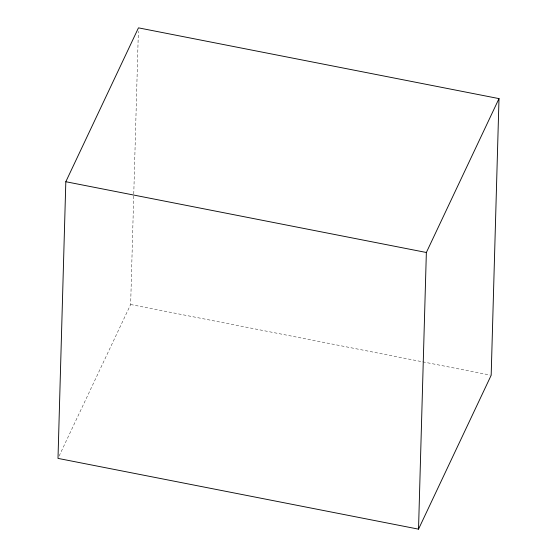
<?xml version="1.0" encoding="UTF-8"?>
<svg xmlns="http://www.w3.org/2000/svg" width="557" height="557" viewBox="0 0 557 557"><rect width="100%" height="100%" fill="white"/><g stroke="black" fill="none" stroke-linecap="round" stroke-linejoin="round"><path stroke-width="0.42" stroke-dasharray="2.79 2.09" d="M59.112 456.037L130.644 304.512L138.366 31.317M130.644 304.512L490.327 375.105"/><path stroke-width="0.84" d="M65.823 181.728L57.998 458.39L418.53 529.15L491.177 375.272L499.002 98.61L138.47 27.85L65.823 181.728L426.356 252.488L499.002 98.61M418.53 529.15L426.356 252.488"/></g></svg>
